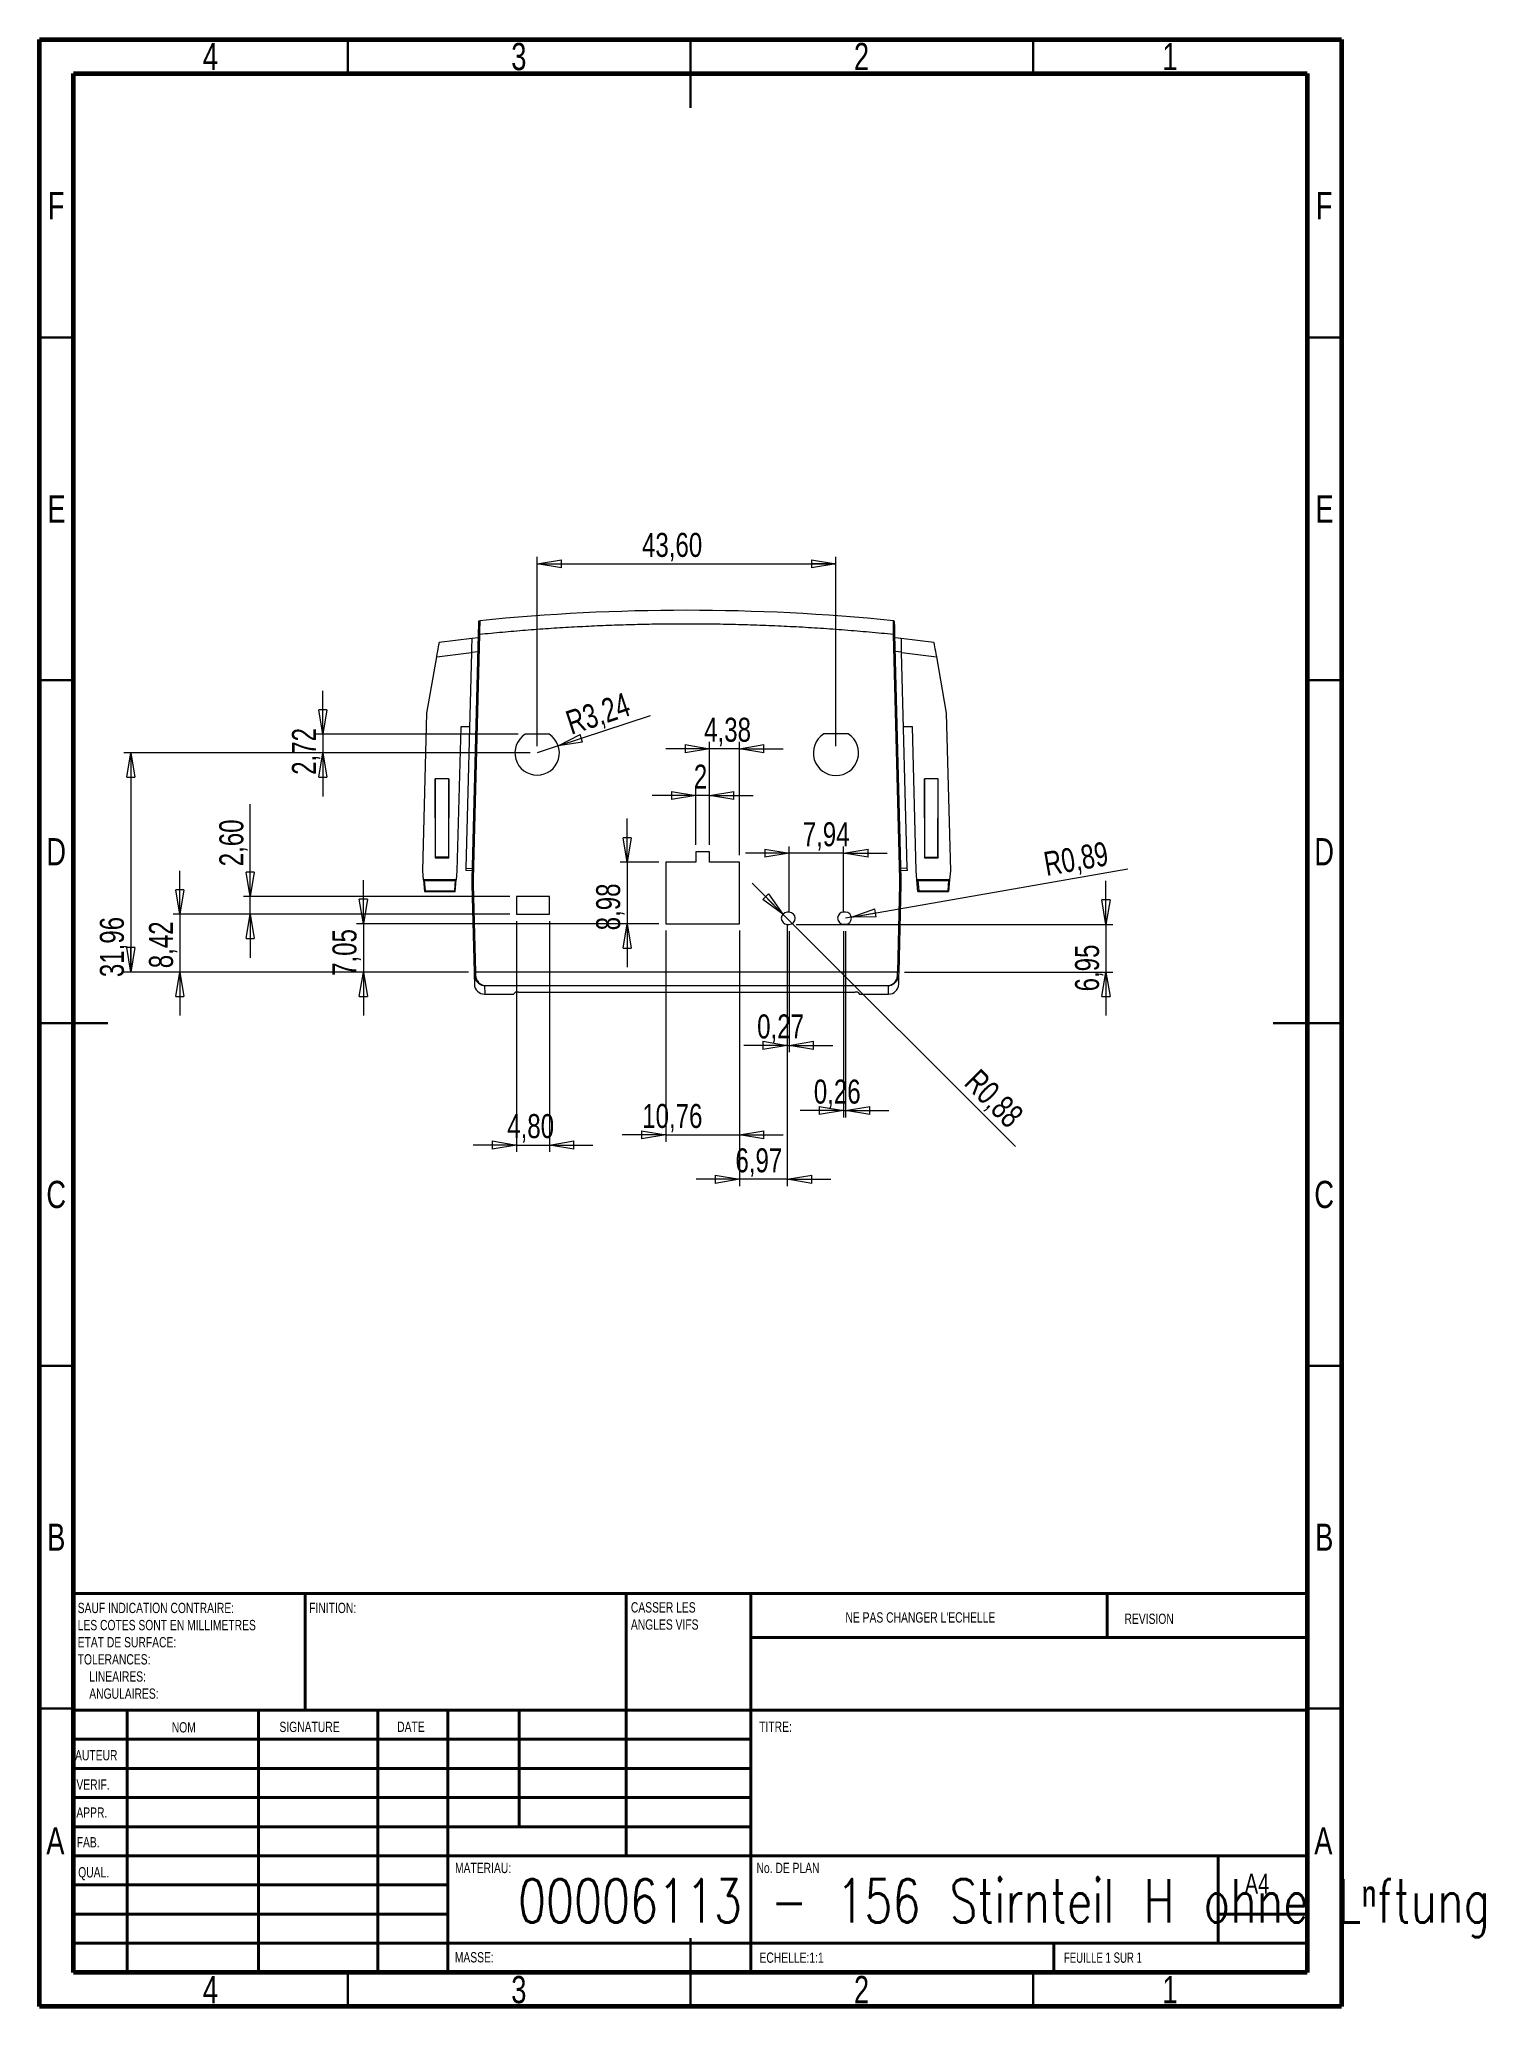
# Model space of a CAD drawing. Header units: millimetres. Extents: x 15 to 226, y 5 to 292.
import ezdxf

# ---------------------------------------------------------------- set-up
doc = ezdxf.new("R2010")
doc.units = ezdxf.units.MM
doc.styles.add('SLDTEXTSTYLE0', font='TXT', dxfattribs={"width": 0.75})
doc.styles.add('SLDTEXTSTYLE1', font='TXT', dxfattribs={"width": 0.7})
doc.styles.add('SLDTEXTSTYLE2', font='TXT', dxfattribs={"width": 0.75, "bigfont": 'bigfont'})
doc.dimstyles.new('SLDDIMSTYLE0', dxfattribs={"dimtxt": 3.5, "dimasz": 3.556, "dimexe": 0, "dimexo": 0.0625, "dimgap": 0.875, "dimtad": 1, "dimrnd": 1e-09, "dimdsep": 46, "dimtxsty": 'SLDTEXTSTYLE0', "dimblk1": 'CLOSED', "dimblk2": 'CLOSED', "dimsah": 1, "dimcen": 0, "dimadec": 0, "dimazin": 2, "dimtfac": 1, "dimtofl": 0, "dimtmove": 1, "dimatfit": 3, "dimldrblk": 'CLOSED', "dimfxl": 1, "dimfrac": 2, "dimtolj": 1, "dimtzin": 12, "dimarcsym": 0})
doc.dimstyles.new('SLDDIMSTYLE1', dxfattribs={"dimtxt": 3.5, "dimasz": 3.556, "dimexe": 0, "dimexo": 0.0625, "dimgap": 0.875, "dimtad": 1, "dimrnd": 1e-09, "dimdsep": 46, "dimtxsty": 'SLDTEXTSTYLE0', "dimblk1": 'CLOSED', "dimblk2": 'CLOSED', "dimsah": 1, "dimcen": 0.09, "dimadec": 0, "dimazin": 2, "dimtfac": 1, "dimtmove": 0, "dimatfit": 0, "dimldrblk": 'CLOSED', "dimfxl": 1, "dimfrac": 2, "dimtolj": 1, "dimtzin": 12, "dimarcsym": 0})
doc.dimstyles.new('SLDDIMSTYLE2', dxfattribs={"dimtxt": 3.5, "dimasz": 3.556, "dimexe": 0, "dimexo": 0.0625, "dimgap": 0.875, "dimtad": 1, "dimrnd": 1e-09, "dimzin": 12, "dimdsep": 46, "dimtxsty": 'SLDTEXTSTYLE0', "dimblk1": 'CLOSED', "dimblk2": 'CLOSED', "dimsah": 1, "dimcen": 0.09, "dimadec": 0, "dimazin": 3, "dimtfac": 1, "dimtmove": 0, "dimatfit": 0, "dimldrblk": 'CLOSED', "dimfxl": 1, "dimfrac": 2, "dimtolj": 1, "dimtzin": 12, "dimarcsym": 0})
doc.dimstyles.new('SLDDIMSTYLE3', dxfattribs={"dimtxt": 3.5, "dimasz": 3.556, "dimexe": 0, "dimexo": 0.0625, "dimgap": 0.875, "dimtad": 1, "dimrnd": 1e-09, "dimzin": 12, "dimdsep": 46, "dimtxsty": 'SLDTEXTSTYLE0', "dimblk1": 'CLOSED', "dimblk2": 'CLOSED', "dimsah": 1, "dimcen": 0.09, "dimadec": 0, "dimazin": 3, "dimtfac": 1, "dimtofl": 0, "dimtmove": 0, "dimatfit": 3, "dimldrblk": 'CLOSED', "dimfxl": 1, "dimfrac": 2, "dimtolj": 1, "dimtzin": 12, "dimarcsym": 0})
doc.dimstyles.new('SLDDIMSTYLE4', dxfattribs={"dimtxt": 3.5, "dimasz": 3.556, "dimexe": 0, "dimexo": 0.0625, "dimgap": 0.875, "dimtad": 1, "dimrnd": 1e-09, "dimzin": 12, "dimdsep": 46, "dimtxsty": 'SLDTEXTSTYLE0', "dimblk1": 'CLOSED', "dimblk2": 'CLOSED', "dimsah": 1, "dimcen": 0, "dimadec": 0, "dimazin": 3, "dimtfac": 1, "dimtofl": 0, "dimtmove": 0, "dimatfit": 3, "dimldrblk": 'CLOSED', "dimfxl": 1, "dimfrac": 2, "dimtolj": 1, "dimtzin": 12, "dimarcsym": 0})
doc.dimstyles.new('SLDDIMSTYLE5', dxfattribs={"dimtxt": 3.5, "dimasz": 3.556, "dimexe": 0, "dimexo": 0.0625, "dimgap": 0.875, "dimtad": 1, "dimrnd": 1e-09, "dimdsep": 46, "dimtxsty": 'SLDTEXTSTYLE0', "dimblk1": 'CLOSED', "dimblk2": 'CLOSED', "dimsah": 1, "dimcen": 0, "dimadec": 0, "dimazin": 2, "dimtfac": 1, "dimtofl": 0, "dimtmove": 0, "dimatfit": 3, "dimldrblk": 'CLOSED', "dimfxl": 1, "dimfrac": 2, "dimtolj": 1, "dimtzin": 12, "dimarcsym": 0})

# ---------------------------------------------------------------- blocks, each defined once
blk = doc.blocks.new('SW_NOTE_0')
at = {"color": 0, "linetype": 'Continuous', "lineweight": 0, "char_height": 1.5, "attachment_point": 1, "style": 'SLDTEXTSTYLE0'}
for s, insert in [('SAUF INDICATION CONTRAIRE:', (0, 1.93)), ('LES COTES SONT EN MILLIMETRES', (0, -0.57)), ('TOLERANCES:', (0, -5.57)), ('ETAT DE SURFACE:', (0, -3.07)), ('LINEAIRES:', (1.69, -8.07)), ('ANGULAIRES:', (1.69, -10.57))]:
    blk.add_mtext(s, dxfattribs=dict(at, insert=insert))
blk = doc.blocks.new('SW_NOTE_1')
at = {"color": 0, "linetype": 'Continuous', "lineweight": 0, "char_height": 1.5, "attachment_point": 1, "style": 'SLDTEXTSTYLE0'}
for s, insert in [('CASSER LES', (0, 1.93)), ('ANGLES VIFS', (0, -0.57))]:
    blk.add_mtext(s, dxfattribs=dict(at, insert=insert))
blk = doc.blocks.new('_CLOSED')
at = {"color": 0, "linetype": 'ByBlock', "lineweight": -2}
for p, q in [((-1, 0.166667), (0, 0)), ((-1, 0.166667), (-1, -0.166667)), ((0, 0), (-1, -0.166667)), ((0, 0), (-1, 0))]:
    blk.add_line(p, q, dxfattribs=at)
blk = doc.blocks.new('_D')
at = {"color": 7, "linetype": 'Continuous', "lineweight": 0}
for q in [(119.02, 168.89), (157.43, 130.46)]:
    blk.add_line((123.5, 164.4), q, dxfattribs=at)
at = {"color": 7, "linetype": 'Continuous', "lineweight": 0, "xscale": 3.556, "yscale": 3.556, "rotation": 314.9925042771}
blk.add_blockref('_CLOSED', (123.5, 164.4, -5.95), dxfattribs=at)
at = {"color": 7, "linetype": 'Continuous', "lineweight": 0, "insert": (152.22, 142.05), "char_height": 3.5, "attachment_point": 1, "rotation": 315, "style": 'SLDTEXTSTYLE0'}
blk.add_mtext('R0,88', dxfattribs=at)
blk = doc.blocks.new('_D_1')
at = {"color": 7, "linetype": 'Continuous', "lineweight": 0}
for p, q in [((124.13, 161.89), (124.13, 144.24)), ((124.4, 161.89), (124.4, 144.24)), ((124.13, 145.24), (117.78, 145.24)), ((124.13, 145.24), (124.4, 145.24)), ((124.4, 145.24), (130.75, 145.24))]:
    blk.add_line(p, q, dxfattribs=at)
at = {"color": 7, "linetype": 'Continuous', "lineweight": 0, "xscale": 3.556, "yscale": 3.556}
for p, rotation in [((124.13, 145.24, -5.95), 360), ((124.4, 145.24, -5.95), 180)]:
    blk.add_blockref('_CLOSED', p, dxfattribs=dict(at, rotation=rotation))
at = {"color": 7, "linetype": 'Continuous', "lineweight": 0, "insert": (119.73, 149.75), "char_height": 3.5, "attachment_point": 1, "style": 'SLDTEXTSTYLE0'}
blk.add_mtext('0,27', dxfattribs=at)
blk = doc.blocks.new('_D_2')
at = {"color": 7, "linetype": 'Continuous', "lineweight": 0}
for p, q in [((170.62, 162.89), (170.62, 169.24)), ((125.4, 162.89), (171.62, 162.89)), ((170.62, 162.89), (170.62, 155.94)), ((141.23, 155.94), (171.62, 155.94)), ((170.62, 155.94), (170.62, 149.59))]:
    blk.add_line(p, q, dxfattribs=at)
at = {"color": 7, "linetype": 'Continuous', "lineweight": 0, "xscale": 3.556, "yscale": 3.556}
for p, rotation in [((170.62, 162.89, -5.95), 270), ((170.62, 155.94, -5.95), 90)]:
    blk.add_blockref('_CLOSED', p, dxfattribs=dict(at, rotation=rotation))
at = {"color": 7, "linetype": 'Continuous', "lineweight": 0, "insert": (166.11, 153.11), "char_height": 3.5, "attachment_point": 1, "rotation": 90, "style": 'SLDTEXTSTYLE0'}
blk.add_mtext('6,95', dxfattribs=at)
blk = doc.blocks.new('_D_3')
at = {"color": 7, "linetype": 'Continuous', "lineweight": 0}
for p, q in [((124.4, 173.27), (118.05, 173.27)), ((124.4, 164.77), (124.4, 174.27)), ((132.35, 173.27), (124.4, 173.27)), ((132.35, 164.79), (132.35, 174.27)), ((132.35, 173.27), (138.7, 173.27))]:
    blk.add_line(p, q, dxfattribs=at)
at = {"color": 7, "linetype": 'Continuous', "lineweight": 0, "xscale": 3.556, "yscale": 3.556}
blk.add_blockref('_CLOSED', (124.4, 173.27, -5.95), dxfattribs=at)
at = {"color": 7, "linetype": 'Continuous', "lineweight": 0, "xscale": 3.556, "yscale": 3.556, "rotation": 180}
blk.add_blockref('_CLOSED', (132.35, 173.27, -5.95), dxfattribs=at)
at = {"color": 7, "linetype": 'Continuous', "lineweight": 0, "insert": (126.38, 177.79), "char_height": 3.5, "attachment_point": 1, "style": 'SLDTEXTSTYLE0'}
blk.add_mtext('7,94', dxfattribs=at)
blk = doc.blocks.new('_D_4')
at = {"color": 7, "linetype": 'Continuous', "lineweight": 0}
for p, q in [((100.75, 171.97), (100.75, 178.32)), ((105.4, 171.97), (99.75, 171.97)), ((100.75, 171.97), (100.75, 162.99)), ((105.4, 162.99), (99.75, 162.99)), ((100.75, 162.99), (100.75, 156.64))]:
    blk.add_line(p, q, dxfattribs=at)
at = {"color": 7, "linetype": 'Continuous', "lineweight": 0, "xscale": 3.556, "yscale": 3.556}
for p, rotation in [((100.75, 171.97, -5.95), 270), ((100.75, 162.99, -5.95), 90)]:
    blk.add_blockref('_CLOSED', p, dxfattribs=dict(at, rotation=rotation))
at = {"color": 7, "linetype": 'Continuous', "lineweight": 0, "insert": (96.24, 162.02), "char_height": 3.5, "attachment_point": 1, "rotation": 90, "style": 'SLDTEXTSTYLE0'}
blk.add_mtext('8,98', dxfattribs=at)
blk = doc.blocks.new('_D_5')
at = {"color": 7, "linetype": 'Continuous', "lineweight": 0}
for p, q in [((106.4, 161.99), (106.4, 131.18)), ((117.16, 161.99), (117.16, 131.18)), ((106.4, 132.18), (100.05, 132.18)), ((106.4, 132.18), (117.16, 132.18)), ((117.16, 132.18), (123.51, 132.18))]:
    blk.add_line(p, q, dxfattribs=at)
at = {"color": 7, "linetype": 'Continuous', "lineweight": 0, "xscale": 3.556, "yscale": 3.556}
blk.add_blockref('_CLOSED', (106.4, 132.18, -5.95), dxfattribs=at)
at = {"color": 7, "linetype": 'Continuous', "lineweight": 0, "xscale": 3.556, "yscale": 3.556, "rotation": 180}
blk.add_blockref('_CLOSED', (117.16, 132.18, -5.95), dxfattribs=at)
at = {"color": 7, "linetype": 'Continuous', "lineweight": 0, "insert": (102.96, 136.69), "char_height": 3.5, "attachment_point": 1, "style": 'SLDTEXTSTYLE0'}
blk.add_mtext('10,76', dxfattribs=at)
blk = doc.blocks.new('_D_6')
at = {"color": 7, "linetype": 'Continuous', "lineweight": 0}
for p, q in [((112.78, 174.47), (112.78, 189.52)), ((117.16, 172.97), (117.16, 189.52)), ((112.78, 188.52), (106.43, 188.52)), ((117.16, 188.52), (112.78, 188.52)), ((117.16, 188.52), (123.51, 188.52))]:
    blk.add_line(p, q, dxfattribs=at)
at = {"color": 7, "linetype": 'Continuous', "lineweight": 0, "xscale": 3.556, "yscale": 3.556}
blk.add_blockref('_CLOSED', (112.78, 188.52, -5.95), dxfattribs=at)
at = {"color": 7, "linetype": 'Continuous', "lineweight": 0, "xscale": 3.556, "yscale": 3.556, "rotation": 180}
blk.add_blockref('_CLOSED', (117.16, 188.52, -5.95), dxfattribs=at)
at = {"color": 7, "linetype": 'Continuous', "lineweight": 0, "insert": (112, 193.03), "char_height": 3.5, "attachment_point": 1, "style": 'SLDTEXTSTYLE0'}
blk.add_mtext('4,38', dxfattribs=at)
blk = doc.blocks.new('_D_7')
at = {"color": 7, "linetype": 'Continuous', "lineweight": 0}
for p, q in [((110.78, 181.68), (104.43, 181.68)), ((110.78, 174.47), (110.78, 182.68)), ((112.78, 181.68), (110.78, 181.68)), ((112.78, 174.47), (112.78, 182.68)), ((112.78, 181.68), (119.13, 181.68))]:
    blk.add_line(p, q, dxfattribs=at)
at = {"color": 7, "linetype": 'Continuous', "lineweight": 0, "xscale": 3.556, "yscale": 3.556}
blk.add_blockref('_CLOSED', (110.78, 181.68, -5.95), dxfattribs=at)
at = {"color": 7, "linetype": 'Continuous', "lineweight": 0, "xscale": 3.556, "yscale": 3.556, "rotation": 180}
blk.add_blockref('_CLOSED', (112.78, 181.68, -5.95), dxfattribs=at)
at = {"color": 7, "linetype": 'Continuous', "lineweight": 0, "insert": (110.49, 186.19), "char_height": 3.5, "attachment_point": 1, "style": 'SLDTEXTSTYLE0'}
blk.add_mtext('2', dxfattribs=at)
blk = doc.blocks.new('_D_8')
at = {"color": 7, "linetype": 'Continuous', "lineweight": 0}
for p, q in [((117.16, 161.99), (117.16, 124.7)), ((124.13, 162.77), (124.13, 124.7)), ((117.16, 125.7), (110.81, 125.7)), ((124.13, 125.7), (117.16, 125.7)), ((124.13, 125.7), (130.48, 125.7))]:
    blk.add_line(p, q, dxfattribs=at)
at = {"color": 7, "linetype": 'Continuous', "lineweight": 0, "xscale": 3.556, "yscale": 3.556}
blk.add_blockref('_CLOSED', (117.16, 125.7, -5.95), dxfattribs=at)
at = {"color": 7, "linetype": 'Continuous', "lineweight": 0, "xscale": 3.556, "yscale": 3.556, "rotation": 180}
blk.add_blockref('_CLOSED', (124.13, 125.7, -5.95), dxfattribs=at)
at = {"color": 7, "linetype": 'Continuous', "lineweight": 0, "insert": (116.56, 130.22), "char_height": 3.5, "attachment_point": 1, "style": 'SLDTEXTSTYLE0'}
blk.add_mtext('6,97', dxfattribs=at)
blk = doc.blocks.new('_D_9')
at = {"color": 7, "linetype": 'Continuous', "lineweight": 0}
for p, q in [((62.28, 162.99), (62.28, 169.34)), ((105.4, 162.99), (61.28, 162.99)), ((62.28, 162.99), (62.28, 155.94)), ((77.63, 155.94), (61.28, 155.94)), ((62.28, 155.94), (62.28, 149.59))]:
    blk.add_line(p, q, dxfattribs=at)
at = {"color": 7, "linetype": 'Continuous', "lineweight": 0, "xscale": 3.556, "yscale": 3.556}
for p, rotation in [((62.28, 162.99, -5.95), 270), ((62.28, 155.94, -5.95), 90)]:
    blk.add_blockref('_CLOSED', p, dxfattribs=dict(at, rotation=rotation))
at = {"color": 7, "linetype": 'Continuous', "lineweight": 0, "insert": (57.77, 155.37), "char_height": 3.5, "attachment_point": 1, "rotation": 90, "style": 'SLDTEXTSTYLE0'}
blk.add_mtext('7,05', dxfattribs=at)
blk = doc.blocks.new('_D_10')
at = {"color": 7, "linetype": 'Continuous', "lineweight": 0}
for p, q in [((35.51, 164.36), (35.51, 170.71)), ((83.63, 164.36), (34.51, 164.36)), ((35.51, 164.36), (35.51, 155.94)), ((77.63, 155.94), (34.51, 155.94)), ((35.51, 155.94), (35.51, 149.59))]:
    blk.add_line(p, q, dxfattribs=at)
at = {"color": 7, "linetype": 'Continuous', "lineweight": 0, "xscale": 3.556, "yscale": 3.556}
for p, rotation in [((35.51, 164.36, -5.95), 270), ((35.51, 155.94, -5.95), 90)]:
    blk.add_blockref('_CLOSED', p, dxfattribs=dict(at, rotation=rotation))
at = {"color": 7, "linetype": 'Continuous', "lineweight": 0, "insert": (31, 156.49), "char_height": 3.5, "attachment_point": 1, "rotation": 90, "style": 'SLDTEXTSTYLE0'}
blk.add_mtext('8,42', dxfattribs=at)
blk = doc.blocks.new('_D_11')
at = {"color": 7, "linetype": 'Continuous', "lineweight": 0}
for p, q in [((84.63, 163.36), (84.63, 129.7)), ((89.43, 163.36), (89.43, 129.7)), ((84.63, 130.7), (78.28, 130.7)), ((84.63, 130.7), (89.43, 130.7)), ((89.43, 130.7), (95.78, 130.7))]:
    blk.add_line(p, q, dxfattribs=at)
at = {"color": 7, "linetype": 'Continuous', "lineweight": 0, "xscale": 3.556, "yscale": 3.556}
blk.add_blockref('_CLOSED', (84.63, 130.7, -5.95), dxfattribs=at)
at = {"color": 7, "linetype": 'Continuous', "lineweight": 0, "xscale": 3.556, "yscale": 3.556, "rotation": 180}
blk.add_blockref('_CLOSED', (89.43, 130.7, -5.95), dxfattribs=at)
at = {"color": 7, "linetype": 'Continuous', "lineweight": 0, "insert": (83.27, 135.21), "char_height": 3.5, "attachment_point": 1, "style": 'SLDTEXTSTYLE0'}
blk.add_mtext('4,80', dxfattribs=at)
blk = doc.blocks.new('_D_12')
at = {"color": 7, "linetype": 'Continuous', "lineweight": 0}
for p, q in [((45.77, 166.96), (45.77, 180.41)), ((83.63, 166.96), (44.77, 166.96)), ((45.77, 164.36), (45.77, 166.96)), ((83.63, 164.36), (44.77, 164.36)), ((45.77, 164.36), (45.77, 158.01))]:
    blk.add_line(p, q, dxfattribs=at)
at = {"color": 7, "linetype": 'Continuous', "lineweight": 0, "xscale": 3.556, "yscale": 3.556}
for p, rotation in [((45.77, 166.96, -5.95), 270), ((45.77, 164.36, -5.95), 90)]:
    blk.add_blockref('_CLOSED', p, dxfattribs=dict(at, rotation=rotation))
at = {"color": 7, "linetype": 'Continuous', "lineweight": 0, "insert": (41.26, 171.36), "char_height": 3.5, "attachment_point": 1, "rotation": 90, "style": 'SLDTEXTSTYLE0'}
blk.add_mtext('2,60', dxfattribs=at)
blk = doc.blocks.new('_D_13')
at = {"color": 7, "linetype": 'Continuous', "lineweight": 0}
for p, q in [((86.63, 187.9), (27.34, 187.9)), ((28.34, 187.9), (28.34, 155.94)), ((77.63, 155.94), (27.34, 155.94))]:
    blk.add_line(p, q, dxfattribs=at)
at = {"color": 7, "linetype": 'Continuous', "lineweight": 0, "xscale": 3.556, "yscale": 3.556}
for p, rotation in [((28.34, 187.9, -5.95), 90), ((28.34, 155.94, -5.95), 270)]:
    blk.add_blockref('_CLOSED', p, dxfattribs=dict(at, rotation=rotation))
at = {"color": 7, "linetype": 'Continuous', "lineweight": 0, "insert": (23.83, 155.19), "char_height": 3.5, "attachment_point": 1, "rotation": 90, "style": 'SLDTEXTSTYLE0'}
blk.add_mtext('31,96', dxfattribs=at)
blk = doc.blocks.new('_D_14')
at = {"color": 7, "linetype": 'Continuous', "lineweight": 0}
for q in [(104.18, 193.37), (87.63, 187.9)]:
    blk.add_line((90.71, 188.92), q, dxfattribs=at)
at = {"color": 7, "linetype": 'Continuous', "lineweight": 0, "xscale": 3.556, "yscale": 3.556, "rotation": 198.2965499322}
blk.add_blockref('_CLOSED', (90.71, 188.92, -5.95), dxfattribs=at)
at = {"color": 7, "linetype": 'Continuous', "lineweight": 0, "insert": (91.5, 193.85), "char_height": 3.5, "attachment_point": 1, "rotation": 18.2965, "style": 'SLDTEXTSTYLE0'}
blk.add_mtext('R3,24', dxfattribs=at)
blk = doc.blocks.new('_D_15')
at = {"color": 7, "linetype": 'Continuous', "lineweight": 0}
for p, q in [((56.36, 190.62), (56.36, 196.97)), ((84.87, 190.62), (55.36, 190.62)), ((56.36, 190.62), (56.36, 187.9)), ((86.63, 187.9), (55.36, 187.9)), ((56.36, 187.9), (56.36, 181.55))]:
    blk.add_line(p, q, dxfattribs=at)
at = {"color": 7, "linetype": 'Continuous', "lineweight": 0, "xscale": 3.556, "yscale": 3.556}
for p, rotation in [((56.36, 190.62, -5.95), 270), ((56.36, 187.9, -5.95), 90)]:
    blk.add_blockref('_CLOSED', p, dxfattribs=dict(at, rotation=rotation))
at = {"color": 7, "linetype": 'Continuous', "lineweight": 0, "insert": (51.85, 184.71), "char_height": 3.5, "attachment_point": 1, "rotation": 90, "style": 'SLDTEXTSTYLE0'}
blk.add_mtext('2,72', dxfattribs=at)
blk = doc.blocks.new('_D_16')
at = {"color": 7, "linetype": 'Continuous', "lineweight": 0}
for p, q in [((87.63, 188.9), (87.63, 216.49)), ((87.63, 215.49), (131.23, 215.49)), ((131.23, 188.9), (131.23, 216.49))]:
    blk.add_line(p, q, dxfattribs=at)
at = {"color": 7, "linetype": 'Continuous', "lineweight": 0, "xscale": 3.556, "yscale": 3.556, "rotation": 180}
blk.add_blockref('_CLOSED', (87.63, 215.49, -5.95), dxfattribs=at)
at = {"color": 7, "linetype": 'Continuous', "lineweight": 0, "xscale": 3.556, "yscale": 3.556}
blk.add_blockref('_CLOSED', (131.23, 215.49, -5.95), dxfattribs=at)
at = {"color": 7, "linetype": 'Continuous', "lineweight": 0, "insert": (102.93, 220), "char_height": 3.5, "attachment_point": 1, "style": 'SLDTEXTSTYLE0'}
blk.add_mtext('43,60', dxfattribs=at)
blk = doc.blocks.new('_D_17')
at = {"color": 7, "linetype": 'Continuous', "lineweight": 0}
for q in [(173.82, 171), (132.6, 163.79)]:
    blk.add_line((133.48, 163.94), q, dxfattribs=at)
at = {"color": 7, "linetype": 'Continuous', "lineweight": 0, "xscale": 3.556, "yscale": 3.556, "rotation": 189.92194338}
blk.add_blockref('_CLOSED', (133.48, 163.94, -5.95), dxfattribs=at)
at = {"color": 7, "linetype": 'Continuous', "lineweight": 0, "insert": (161.33, 173.39), "char_height": 3.5, "attachment_point": 1, "rotation": 9.9219, "style": 'SLDTEXTSTYLE0'}
blk.add_mtext('R0,89', dxfattribs=at)
blk = doc.blocks.new('_D_18')
at = {"color": 7, "linetype": 'Continuous', "lineweight": 0}
for p, q in [((132.35, 161.9), (132.35, 134.73)), ((132.6, 161.9), (132.6, 134.73)), ((132.35, 135.73), (126, 135.73)), ((132.35, 135.73), (132.6, 135.73)), ((132.6, 135.73), (138.95, 135.73))]:
    blk.add_line(p, q, dxfattribs=at)
at = {"color": 7, "linetype": 'Continuous', "lineweight": 0, "xscale": 3.556, "yscale": 3.556}
blk.add_blockref('_CLOSED', (132.35, 135.73, -5.95), dxfattribs=at)
at = {"color": 7, "linetype": 'Continuous', "lineweight": 0, "xscale": 3.556, "yscale": 3.556, "rotation": 180}
blk.add_blockref('_CLOSED', (132.6, 135.73, -5.95), dxfattribs=at)
at = {"color": 7, "linetype": 'Continuous', "lineweight": 0, "insert": (128, 140.24), "char_height": 3.5, "attachment_point": 1, "style": 'SLDTEXTSTYLE0'}
blk.add_mtext('0,26', dxfattribs=at)

msp = doc.modelspace()

# ---------------------------------------------------------------- linework, layer by layer
at = {"color": 7, "linetype": 'Continuous', "lineweight": 60}
for p, q in [((15, 5), (15, 292)), ((15, 292), (205, 292)), ((205, 292), (205, 5)), ((20, 10), (20, 287)), ((20, 287), (200, 287)), ((200, 287), (200, 10)), ((200, 10), (20, 10)), ((205, 5), (15, 5))]:
    msp.add_line(p, q, dxfattribs=at)
at = {"color": 7, "linetype": 'Continuous', "lineweight": 30}
for p, q in [((60, 287), (60, 292)), ((110, 292), (110, 282)), ((110, 287), (110, 292)), ((160, 287), (160, 292)), ((20, 248.5), (15, 248.5)), ((200, 248.5), (205, 248.5)), ((20, 198.5), (15, 198.5)), ((200, 198.5), (205, 198.5)), ((15, 148.5), (25, 148.5)), ((20, 148.5), (15, 148.5)), ((205, 148.5), (195, 148.5)), ((200, 148.5), (205, 148.5)), ((20, 98.5), (15, 98.5)), ((200, 98.5), (205, 98.5)), ((20, 48.5), (15, 48.5)), ((200, 48.5), (205, 48.5)), ((110, 5), (110, 15)), ((60, 10), (60, 5)), ((110, 10), (110, 5)), ((160, 10), (160, 5))]:
    msp.add_line(p, q, dxfattribs=at)
at = {"color": 7, "linetype": 'Continuous', "lineweight": 15}
for p, q in [((78.096, 204.576), (73.347, 203.992)), ((79.028, 205.173), (78.094, 169.502)), ((79.015, 204.688), (78.096, 204.576)), ((79.228, 205.168), (78.294, 169.5)), ((140.566, 169.5), (139.632, 205.168)), ((140.766, 169.502), (139.832, 205.173)), ((140.764, 204.576), (139.845, 204.688)), ((145.513, 203.992), (140.764, 204.576)), ((71.532, 193.702), (72.984, 201.933)), ((72.984, 201.933), (78.043, 202.554)), ((78.045, 202.606), (77.219, 171.085)), ((78.045, 202.606), (78.964, 202.719)), ((140.815, 202.606), (139.896, 202.719)), ((141.641, 171.085), (140.815, 202.606)), ((140.816, 202.554), (145.876, 201.933)), ((145.876, 201.933), (147.328, 193.702)), ((70.93, 170.702), (71.532, 193.702)), ((147.328, 193.702), (147.93, 170.702)), ((76.48, 191.702), (75.93, 170.702)), ((77.759, 191.702), (76.48, 191.702)), ((89.391, 190.619), (85.869, 190.619)), ((133.025, 190.666), (129.435, 190.666)), ((142.38, 191.702), (141.101, 191.702)), ((142.93, 170.702), (142.38, 191.702)), ((72.782, 172.69), (72.73, 184.12)), ((74.73, 184.12), (72.73, 184.12)), ((72.73, 184.12), (72.73, 172.602)), ((74.73, 184.12), (74.678, 172.69)), ((74.73, 172.602), (74.73, 184.12)), ((144.13, 184.12), (144.13, 172.602)), ((144.182, 172.69), (144.13, 184.12)), ((146.13, 184.12), (144.13, 184.12)), ((146.078, 172.69), (146.13, 184.12)), ((146.13, 172.602), (146.13, 184.12)), ((72.782, 172.69), (72.73, 172.602)), ((72.73, 172.602), (74.73, 172.602)), ((74.678, 172.69), (72.782, 172.69)), ((74.678, 172.69), (74.73, 172.602)), ((112.779, 173.472), (110.779, 173.472)), ((110.779, 173.472), (110.779, 171.972)), ((112.779, 171.972), (112.779, 173.472)), ((144.13, 172.602), (144.182, 172.69)), ((144.13, 172.602), (146.13, 172.602)), ((144.182, 172.69), (146.078, 172.69)), ((146.078, 172.69), (146.13, 172.602)), ((71.044, 169.402), (70.93, 170.702)), ((71.044, 169.402), (71.147, 169.308)), ((75.816, 169.402), (71.044, 169.402)), ((71.044, 169.402), (71.192, 167.702)), ((75.667, 167.702), (75.816, 169.402)), ((75.679, 169.276), (75.816, 169.402)), ((75.93, 170.702), (75.816, 169.402)), ((77.219, 171.085), (77.21, 170.726)), ((78.125, 170.702), (77.21, 170.726)), ((77.219, 171.085), (78.135, 171.061)), ((78.094, 169.502), (78.094, 168.702)), ((78.294, 169.5), (78.294, 168.705)), ((110.779, 171.972), (106.399, 171.972)), ((106.399, 171.972), (106.399, 162.99)), ((117.159, 171.972), (112.779, 171.972)), ((117.159, 162.99), (117.159, 171.972)), ((140.566, 168.705), (140.566, 169.5)), ((141.641, 171.085), (140.725, 171.061)), ((141.65, 170.726), (140.735, 170.702)), ((140.766, 168.702), (140.766, 169.502)), ((141.65, 170.726), (141.641, 171.085)), ((143.044, 169.402), (142.93, 170.702)), ((143.192, 167.702), (143.044, 169.402)), ((143.044, 169.402), (143.181, 169.276)), ((147.816, 169.402), (143.044, 169.402)), ((147.816, 169.402), (147.667, 167.702)), ((147.713, 169.308), (147.816, 169.402)), ((147.93, 170.702), (147.816, 169.402)), ((71.147, 169.308), (75.679, 169.276)), ((71.147, 169.308), (71.28, 167.798)), ((71.192, 167.702), (71.28, 167.798)), ((71.192, 167.702), (75.667, 167.702)), ((71.28, 167.798), (75.553, 167.827)), ((75.679, 169.276), (75.553, 167.827)), ((75.553, 167.827), (75.667, 167.702)), ((78.094, 168.702), (78.428, 155.938)), ((78.294, 168.705), (78.628, 155.943)), ((89.43, 166.959), (84.63, 166.959)), ((84.63, 166.959), (84.63, 164.359)), ((89.43, 164.359), (89.43, 166.959)), ((140.232, 155.943), (140.566, 168.705)), ((140.432, 155.938), (140.766, 168.702)), ((143.181, 169.276), (147.713, 169.308)), ((143.181, 169.276), (143.307, 167.827)), ((143.192, 167.702), (143.307, 167.827)), ((143.192, 167.702), (147.667, 167.702)), ((143.307, 167.827), (147.58, 167.798)), ((147.58, 167.798), (147.713, 169.308)), ((147.58, 167.798), (147.667, 167.702)), ((84.63, 164.359), (89.43, 164.359)), ((124.403, 164.654), (124.128, 164.654)), ((132.604, 164.677), (132.348, 164.677)), ((106.399, 162.99), (117.159, 162.99)), ((124.128, 162.892), (124.403, 162.892)), ((132.348, 162.904), (132.604, 162.904)), ((78.437, 155.586), (78.474, 154.171)), ((78.628, 155.943), (140.232, 155.943)), ((140.386, 154.171), (140.423, 155.586)), ((79.941, 153.954), (138.918, 153.954)), ((79.941, 153.954), (79.974, 152.702)), ((79.974, 152.702), (84.18, 152.702)), ((84.18, 152.702), (84.402, 152.97)), ((84.901, 153.018), (133.959, 153.018)), ((134.457, 152.97), (134.68, 152.702)), ((134.68, 152.702), (138.886, 152.702)), ((138.886, 152.702), (138.918, 153.954))]:
    msp.add_line(p, q, dxfattribs=at)
at = {"color": 7, "linetype": 'Continuous', "lineweight": 40}
for p, q in [((20, 65.25), (200, 65.25)), ((20, 65.25), (20, 10)), ((53.8, 48.25), (53.8, 65.25)), ((100.6, 65.25), (100.6, 27)), ((118.8, 65.25), (118.8, 10)), ((170.8, 58.875), (170.8, 65.25)), ((200, 58.875), (118.8, 58.875)), ((200, 48.25), (20, 48.25)), ((27.8, 48.25), (27.8, 10)), ((46.991, 48.25), (46.991, 10)), ((64.399, 48.25), (64.399, 10)), ((74.6, 10), (74.6, 48.25)), ((85, 31.25), (85, 48.25)), ((118.8, 44), (20, 44)), ((118.8, 39.75), (20, 39.75)), ((118.8, 35.5), (20, 35.5)), ((118.8, 31.25), (20, 31.25)), ((74.6, 27), (20, 27)), ((74.6, 27), (200, 27)), ((187, 14.25), (187, 27)), ((74.6, 22.75), (20, 22.75)), ((74.6, 18.5), (20, 18.5)), ((200, 18.5), (187, 18.5)), ((20, 14.25), (200, 14.25)), ((163, 10), (163, 14.25))]:
    msp.add_line(p, q, dxfattribs=at)
at = {"color": 7, "linetype": 'Continuous', "lineweight": 15, "flags": 128}
for points in [[(72.984, 201.933), (73.054, 202.335), (73.122, 202.721), (73.185, 203.077), (73.24, 203.389), (73.285, 203.645), (73.319, 203.836), (73.34, 203.953), (73.347, 203.992)], [(78.096, 204.576), (78.095, 204.538), (78.092, 204.427), (78.088, 204.246), (78.081, 204.002), (78.074, 203.704), (78.065, 203.364), (78.055, 202.993), (78.045, 202.606)], [(79.028, 205.173), (79.032, 205.173), (79.043, 205.173), (79.062, 205.172), (79.086, 205.171), (79.117, 205.171), (79.151, 205.17), (79.189, 205.169), (79.228, 205.168)], [(139.832, 205.173), (139.828, 205.173), (139.817, 205.173), (139.798, 205.172), (139.773, 205.171), (139.743, 205.171), (139.709, 205.17), (139.671, 205.169), (139.632, 205.168)], [(140.815, 202.606), (140.805, 202.993), (140.795, 203.364), (140.786, 203.704), (140.779, 204.002), (140.772, 204.246), (140.767, 204.427), (140.764, 204.538), (140.764, 204.576)], [(145.513, 203.992), (145.52, 203.953), (145.541, 203.836), (145.574, 203.645), (145.62, 203.389), (145.675, 203.077), (145.737, 202.721), (145.806, 202.335), (145.876, 201.933)], [(78.094, 169.502), (78.097, 169.502), (78.106, 169.502), (78.121, 169.502), (78.141, 169.502), (78.165, 169.501), (78.194, 169.501), (78.225, 169.5), (78.259, 169.5), (78.294, 169.5)], [(140.566, 169.5), (140.605, 169.5), (140.643, 169.501), (140.677, 169.501), (140.708, 169.501), (140.732, 169.502), (140.751, 169.502), (140.762, 169.502), (140.766, 169.502)], [(78.294, 168.705), (78.255, 168.704), (78.217, 168.704), (78.183, 168.703), (78.152, 168.703), (78.127, 168.703), (78.109, 168.702), (78.098, 168.702), (78.094, 168.702)], [(140.566, 168.705), (140.601, 168.704), (140.635, 168.704), (140.666, 168.704), (140.695, 168.703), (140.719, 168.703), (140.739, 168.703), (140.754, 168.702), (140.763, 168.702), (140.766, 168.702)], [(78.428, 155.938), (78.432, 155.938), (78.443, 155.938), (78.462, 155.939), (78.487, 155.939), (78.517, 155.94), (78.551, 155.941), (78.589, 155.942), (78.628, 155.943)], [(140.232, 155.943), (140.271, 155.942), (140.308, 155.941), (140.343, 155.94), (140.373, 155.939), (140.398, 155.939), (140.417, 155.938), (140.428, 155.938), (140.432, 155.938)]]:
    msp.add_lwpolyline(points, dxfattribs=at)
at = {"color": 7, "linetype": 'Continuous', "lineweight": 15}
for centre, radius, start, end in [((79.275, 206.982), 0.2, 95.77272, 178.5), ((109.43, -91.298), 300, 84.22728, 95.77272), ((139.585, 206.982), 0.2, 1.5, 84.22728), ((87.63, 187.9), 3.24, 122.93467, 57.06533), ((131.23, 187.9), 3.297, 122.98734, 57.01266), ((124.128, 163.773), 0.881, 90, 270), ((124.403, 163.773), 0.881, 270, 90), ((132.348, 163.79), 0.887, 90, 270), ((132.604, 163.79), 0.887, 270, 90), ((78.582, 155.835), 0.288, 239.78626, 281.02787), ((140.278, 155.835), 0.288, 258.97213, 300.21374)]:
    msp.add_arc(centre, radius, start, end, dxfattribs=at)
for centre, major_axis, ratio, start_param, end_param in [((79.974, 154.21), (-0.039, 1.508), 0.9945182, 1.5707963, 3.1155562), ((84.901, 152.965), (0.5, 0), 0.1051042, 1.5707963, 3.0543262), ((133.959, 152.965), (0.5, 0), 0.1051042, 0.0872665, 1.5707963), ((138.886, 154.21), (0.039, 1.508), 0.9945182, 3.1676291, 4.712389)]:
    msp.add_ellipse(centre, major_axis=major_axis, ratio=ratio, start_param=start_param, end_param=end_param, dxfattribs=at)
for points, knots in [([(79.075, 206.987), (79.075, 206.987), (79.074, 206.939), (79.07, 206.802), (79.069, 206.746), (79.066, 206.614), (79.064, 206.537), (79.057, 206.286), (79.052, 206.084), (79.04, 205.649), (79.034, 205.41), (79.028, 205.173)], [0, 0, 0, 0, 0.25, 0.25, 0.375, 0.375, 0.5, 0.5, 0.75, 0.75, 1, 1, 1, 1]), ([(79.255, 207.142), (79.219, 207.145), (79.15, 207.151), (79.109, 207.087), (79.089, 207.055)], [0, 0, 0, 0, 0.5037889, 1, 1, 1, 1]), ([(139.632, 205.168), (139.041, 205.227), (137.86, 205.345), (136.087, 205.509), (134.314, 205.663), (132.54, 205.807), (130.766, 205.939), (128.991, 206.062), (127.215, 206.173), (125.439, 206.274), (123.662, 206.364), (121.885, 206.444), (120.107, 206.513), (118.329, 206.571), (116.55, 206.619), (114.771, 206.656), (112.991, 206.683), (111.211, 206.699), (108.902, 206.706), (106.067, 206.69), (102.705, 206.633), (99.345, 206.538), (95.987, 206.405), (92.631, 206.235), (89.277, 206.027), (85.925, 205.78), (82.575, 205.498), (80.344, 205.278), (79.228, 205.168)], [0, 0, 0, 0, 0.02943231, 0.05885681, 0.08827456, 0.11768659, 0.14709396, 0.17649772, 0.20589892, 0.2352986, 0.26469782, 0.29409763, 0.32349908, 0.35290322, 0.38231109, 0.41172375, 0.44114225, 0.47056763, 0.50000095, 0.55558852, 0.61115155, 0.66669712, 0.7222323, 0.77776416, 0.83329979, 0.88884626, 0.94441064, 1, 1, 1, 1]), ([(79.255, 207.181), (79.255, 207.18), (79.255, 207.18), (79.254, 207.142), (79.254, 207.141)], [0, 0, 0, 0, 0.961772, 1, 1, 1, 1]), ([(139.632, 205.168), (139.631, 205.215), (139.63, 205.307), (139.629, 205.439), (139.627, 205.561), (139.625, 205.671), (139.624, 205.77), (139.623, 205.858), (139.62, 206.04), (139.617, 206.297), (139.613, 206.572), (139.61, 206.775), (139.608, 206.924), (139.607, 207.04), (139.606, 207.121), (139.605, 207.172), (139.605, 207.178), (139.605, 207.181)], [0, 0, 0, 0, 0.0453469, 0.0875245, 0.1265325, 0.1623707, 0.1950388, 0.2245367, 0.2508643, 0.3815234, 0.5002815, 0.5873881, 0.6729474, 0.7569731, 0.8394799, 0.9204834, 1, 1, 1, 1]), ([(139.771, 207.055), (139.751, 207.087), (139.71, 207.151), (139.64, 207.145), (139.605, 207.142)], [0, 0, 0, 0, 0.4962111, 1, 1, 1, 1]), ([(139.832, 205.173), (139.826, 205.41), (139.82, 205.649), (139.808, 206.084), (139.803, 206.286), (139.796, 206.537), (139.794, 206.614), (139.791, 206.746), (139.789, 206.802), (139.786, 206.939), (139.785, 206.987), (139.785, 206.987)], [0, 0, 0, 0, 0.25, 0.25, 0.5, 0.5, 0.625, 0.625, 0.75, 0.75, 1, 1, 1, 1]), ([(78.437, 155.586), (78.444, 155.333), (78.512, 155.096), (78.711, 154.698), (78.842, 154.531), (79.127, 154.265), (79.286, 154.163), (79.608, 154.017), (79.773, 153.972), (79.941, 153.954)], [0, 0, 0, 0, 0.25, 0.25, 0.5, 0.5, 0.75, 0.75, 1, 1, 1, 1]), ([(78.637, 155.553), (78.639, 155.516), (78.642, 155.441), (78.656, 155.33), (78.677, 155.22), (78.705, 155.11), (78.74, 155.001), (78.805, 154.837), (78.92, 154.626), (79.091, 154.408), (79.29, 154.226), (79.487, 154.1), (79.709, 154), (79.855, 153.971), (79.941, 153.954)], [0, 0, 0, 0, 0.0390971, 0.0790847, 0.1201066, 0.1622957, 0.2057744, 0.2506546, 0.36867, 0.5003845, 0.6165697, 0.7500621, 0.8537453, 1, 1, 1, 1]), ([(138.918, 153.954), (139.087, 153.972), (139.252, 154.017), (139.574, 154.163), (139.733, 154.265), (140.018, 154.531), (140.149, 154.698), (140.348, 155.096), (140.416, 155.333), (140.423, 155.586)], [0, 0, 0, 0, 0.25, 0.25, 0.5, 0.5, 0.75, 0.75, 1, 1, 1, 1]), ([(138.918, 153.954), (138.956, 153.96), (139.027, 153.972), (139.126, 154), (139.214, 154.031), (139.289, 154.063), (139.41, 154.123), (139.57, 154.227), (139.769, 154.408), (139.94, 154.626), (140.063, 154.853), (140.139, 155.053), (140.184, 155.218), (140.214, 155.384), (140.22, 155.497), (140.223, 155.553)], [0, 0, 0, 0, 0.0636448, 0.1204721, 0.1704823, 0.2136758, 0.2500542, 0.3835244, 0.4997207, 0.6314127, 0.7494396, 0.8161996, 0.8799345, 0.9410486, 1, 1, 1, 1])]:
    msp.add_open_spline(points, degree=3, knots=knots, dxfattribs=at)
at = {"color": 8, "linetype": 'Continuous', "lineweight": 15}
msp.add_open_spline([(79.254, 207.141), (79.254, 207.11), (79.253, 207.047), (79.251, 206.89), (79.249, 206.731), (79.247, 206.597), (79.245, 206.454), (79.243, 206.3), (79.241, 206.127), (79.238, 205.902), (79.233, 205.583), (79.23, 205.32), (79.228, 205.168)], degree=3, knots=[0, 0, 0, 0, 0.1352086, 0.2797534, 0.3536011, 0.4284474, 0.4946541, 0.5642791, 0.6373237, 0.7137908, 0.8347964, 1, 1, 1, 1], dxfattribs=at)
at = {"color": 7, "linetype": 'Continuous', "lineweight": 15}
for points in [[(78.428, 155.938), (78.431, 155.82), (78.434, 155.702), (78.437, 155.586)], [(78.628, 155.943), (78.631, 155.812), (78.634, 155.681), (78.637, 155.553)], [(140.223, 155.553), (140.226, 155.681), (140.229, 155.812), (140.232, 155.943)], [(140.423, 155.586), (140.426, 155.702), (140.429, 155.82), (140.432, 155.938)]]:
    msp.add_open_spline(points, degree=3, dxfattribs=at)

# ---------------------------------------------------------------- block references
at = {"color": 7, "linetype": 'Continuous', "lineweight": 0}
for name, p in [('SW_NOTE_0', (20.594, 61.987)), ('SW_NOTE_1', (101.309, 62.069))]:
    msp.add_blockref(name, p, dxfattribs=at)

# ---------------------------------------------------------------- texts
for s, insert, char_height, attachment_point, style in [('4', (39.96, 291.474), 3.969, 2, 'SLDTEXTSTYLE0'), ('3', (84.96, 291.474), 3.969, 2, 'SLDTEXTSTYLE0'), ('2', (134.96, 291.474), 3.969, 2, 'SLDTEXTSTYLE0'), ('1', (179.96, 291.474), 3.969, 2, 'SLDTEXTSTYLE0'), ('F', (17.458, 269.724), 3.969, 2, 'SLDTEXTSTYLE0'), ('F', (202.458, 269.724), 3.969, 2, 'SLDTEXTSTYLE0'), ('E', (17.508, 225.474), 3.969, 2, 'SLDTEXTSTYLE0'), ('E', (202.508, 225.474), 3.969, 2, 'SLDTEXTSTYLE0'), ('D', (17.453, 175.474), 3.969, 2, 'SLDTEXTSTYLE0'), ('D', (202.453, 175.474), 3.969, 2, 'SLDTEXTSTYLE0'), ('C', (17.459, 125.474), 3.969, 2, 'SLDTEXTSTYLE0'), ('C', (202.459, 125.474), 3.969, 2, 'SLDTEXTSTYLE0'), ('B', (17.471, 75.474), 3.969, 2, 'SLDTEXTSTYLE0'), ('B', (202.471, 75.474), 3.969, 2, 'SLDTEXTSTYLE0'), ('FINITION:', (54.371, 63.919), 1.5, 1, 'SLDTEXTSTYLE0'), ("NE PAS CHANGER L'ECHELLE", (132.615, 62.533), 1.5, 1, 'SLDTEXTSTYLE0'), ('REVISION', (173.328, 62.335), 1.5, 1, 'SLDTEXTSTYLE0'), ('NOM', (34.322, 46.501), 1.5, 1, 'SLDTEXTSTYLE0'), ('SIGNATURE', (50.034, 46.562), 1.5, 1, 'SLDTEXTSTYLE0'), ('DATE', (67.215, 46.576), 1.5, 1, 'SLDTEXTSTYLE0'), ('TITRE:', (120.028, 46.576), 1.5, 1, 'SLDTEXTSTYLE0'), ('AUTEUR', (20.212, 42.43), 1.5, 1, 'SLDTEXTSTYLE0'), ('VERIF.', (20.41, 38.154), 1.5, 1, 'SLDTEXTSTYLE0'), ('APPR.', (20.402, 34.064), 1.5, 1, 'SLDTEXTSTYLE0'), ('A', (17.34, 31.168), 3.969, 2, 'SLDTEXTSTYLE0'), ('FAB.', (20.455, 29.734), 1.5, 1, 'SLDTEXTSTYLE0'), ('A', (202.34, 31.168), 3.969, 2, 'SLDTEXTSTYLE0'), ('MATERIAU:', (75.646, 25.986), 1.5, 1, 'SLDTEXTSTYLE0'), ('No. DE PLAN', (119.631, 25.986), 1.5, 1, 'SLDTEXTSTYLE0'), ('QUAL.', (20.669, 25.35), 1.5, 1, 'SLDTEXTSTYLE0'), ('00006113 - 156 Stirnteil H ohne Lⁿftung', (155.771, 23.607), 6.35, 2, 'SLDTEXTSTYLE2'), ('A4', (190.871, 24.406), 2.9104, 1, 'SLDTEXTSTYLE0'), ('MASSE:', (75.618, 12.949), 1.4986, 1, 'SLDTEXTSTYLE0'), ('ECHELLE:1:1', (120.074, 12.9), 1.5, 1, 'SLDTEXTSTYLE0'), ('FEUILLE 1 SUR 1', (164.478, 12.9), 1.5, 1, 'SLDTEXTSTYLE1'), ('4', (39.96, 9.474), 3.969, 2, 'SLDTEXTSTYLE0'), ('3', (84.96, 9.474), 3.969, 2, 'SLDTEXTSTYLE0'), ('2', (134.96, 9.474), 3.969, 2, 'SLDTEXTSTYLE0'), ('1', (179.96, 9.474), 3.969, 2, 'SLDTEXTSTYLE0')]:
    msp.add_mtext(s, dxfattribs=dict(at, insert=insert, char_height=char_height, attachment_point=attachment_point, style=style))

# ---------------------------------------------------------------- dimensions: what is measured, and where the dimension line sits
for base, p1, p2, dimstyle, picture, middle in [((131.23, 215.486), (87.63, 187.9), (131.23, 187.9), 'SLDDIMSTYLE3', '_D_16', (108.754, 215.486)), ((112.779, 188.516), (117.159, 171.972), (112.779, 173.472), 'SLDDIMSTYLE2', '_D_6', (116.526, 188.516)), ((110.779, 181.679), (112.779, 173.472), (110.779, 173.472), 'SLDDIMSTYLE2', '_D_7', (111.785, 181.679)), ((124.4026, 173.2742), (132.3475, 163.7904), (124.4026, 163.7727), 'SLDDIMSTYLE2', '_D_3', (130.9076, 173.2742)), ((89.43, 130.702), (84.63, 164.359), (89.43, 164.359), 'SLDDIMSTYLE2', '_D_11', (87.8, 130.702)), ((117.159, 125.704), (124.128, 163.773), (117.159, 162.99), 'SLDDIMSTYLE2', '_D_8', (121.084, 125.704)), ((117.159, 132.177), (106.399, 162.99), (117.159, 162.99), 'SLDDIMSTYLE2', '_D_5', (108.777, 132.177)), ((124.4026, 145.2419), (124.128, 162.8916), (124.4026, 162.8916), 'SLDDIMSTYLE1', '_D_1', (124.2561, 145.2419)), ((132.604, 135.728), (132.348, 162.904), (132.604, 162.904), 'SLDDIMSTYLE1', '_D_18', (132.527, 135.728))]:
    dim = msp.add_linear_dim(base=base, p1=p1, p2=p2, dimstyle=dimstyle, dxfattribs=at)
    dim.commit()
    dim.dimension.update_dxf_attribs({"geometry": picture, "text_midpoint": middle, "dimtype": 160})
for base, p1, p2, dimstyle, picture, middle in [((56.364, 187.9), (85.869, 190.619), (87.63, 187.9), 'SLDDIMSTYLE2', '_D_15', (56.364, 189.24)), ((28.345, 155.943), (87.63, 187.9), (78.628, 155.943), 'SLDDIMSTYLE3', '_D_13', (28.345, 161.012)), ((45.768, 166.959), (84.63, 164.359), (84.63, 166.959), 'SLDDIMSTYLE2', '_D_12', (45.768, 175.887)), ((100.754, 162.99), (106.399, 171.972), (106.399, 162.99), 'SLDDIMSTYLE2', '_D_4', (100.754, 166.546)), ((35.513, 155.943), (84.63, 164.359), (78.628, 155.943), 'SLDDIMSTYLE2', '_D_10', (35.513, 161.012)), ((62.283, 155.943), (106.399, 162.99), (78.628, 155.943), 'SLDDIMSTYLE2', '_D_9', (62.283, 159.891)), ((170.622, 155.943), (124.403, 162.892), (140.232, 155.943), 'SLDDIMSTYLE2', '_D_2', (170.622, 157.632))]:
    dim = msp.add_linear_dim(base=base, p1=p1, p2=p2, angle=90, dimstyle=dimstyle, dxfattribs=at)
    dim.commit()
    dim.dimension.update_dxf_attribs({"geometry": picture, "text_midpoint": middle, "dimtype": 160})
for center, mpoint, dimstyle, picture, middle in [((87.63, 187.9), (90.706, 188.917), 'SLDDIMSTYLE4', '_D_14', (98.831, 191.604)), ((132.604, 163.79), (133.477, 163.943), 'SLDDIMSTYLE5', '_D_17', (168.067, 169.994)), ((124.128, 163.773), (123.505, 164.396), 'SLDDIMSTYLE0', '_D', (153.3, 134.601))]:
    dim = msp.add_radius_dim(center=center, mpoint=mpoint, dimstyle=dimstyle, dxfattribs=at)
    dim.commit()
    dim.dimension.update_dxf_attribs({"geometry": picture, "text_midpoint": middle, "dimtype": 164})

doc.saveas('drawing.dxf')
